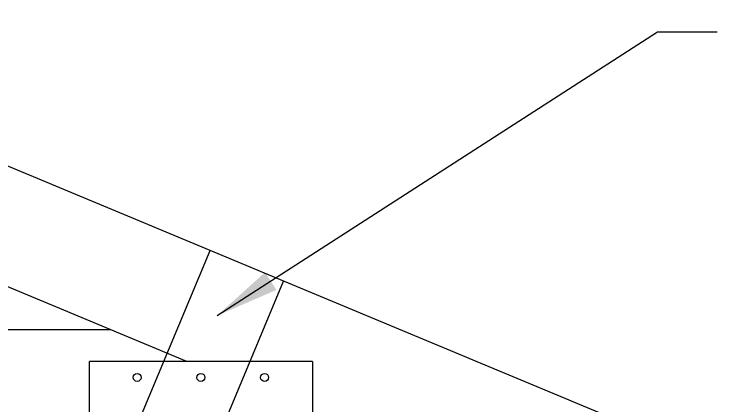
# Model space of a CAD drawing. Header units: inches. Extents: x -50 to 119, y -110 to 80.
# Drawn here: x -36.9 to -14.22, y -74.23 to -61.94 of the extents above; entities that cross this region are included whole.
import ezdxf

# ---------------------------------------------------------------- set-up
doc = ezdxf.new("R2010")
doc.units = ezdxf.units.IN
doc.header["$MEASUREMENT"] = 0
doc.layers.add('LAYER 5', color=5, linetype='Continuous')
doc.layers.add('LAYER 8', color=8, linetype='Continuous')
doc.styles.add('NOTES', font='simplex.shx', dxfattribs={"height": 1})
doc.dimstyles.new('DIM-16', dxfattribs={"dimscale": 16, "dimtxt": 0.09375, "dimasz": 0.125, "dimexe": 0.1875, "dimexo": 0.0625, "dimgap": 0.0625, "dimtad": 0, "dimtih": 1, "dimtoh": 1, "dimdec": 4, "dimzin": 3, "dimdsep": 46, "dimlunit": 4, "dimtxsty": 'NOTES', "dimcen": 0.0625, "dimclrt": 4, "dimadec": 0, "dimazin": 0, "dimtfac": 1, "dimtdec": 4, "dimtofl": 0, "dimtmove": 0, "dimatfit": 3, "dimfxl": 1, "dimfrac": 2, "dimtolj": 1, "dimtzin": 0, "dimarcsym": 0})

# ---------------------------------------------------------------- blocks, each defined once
blk = doc.blocks.new('A$C22584B8D')
at = {"layer": 'LAYER 5'}
for p, q in [((0, 7.75), (0, 10.25)), ((7, 10.25), (0, 10.25)), ((7, 10.25), (7, 7.75)), ((7, 7.75), (0, 7.75)), ((0.5, 7.75), (0.5, 2.625)), ((6.5, 7.75), (6.5, 2.625)), ((1.761, 7.25), (1.511, 7)), ((1.761, 7.25), (2.75, 7.25)), ((2.75, 7.25), (3, 7)), ((1.511, 5.5), (1.511, 7)), ((3, 5.5), (3, 7)), ((1.511, 5.5), (1.761, 5.25)), ((2.75, 5.25), (3, 5.5)), ((1.761, 5.25), (2.75, 5.25)), ((0.5, 2.625), (1.261, 2.625)), ((2.511, 2.375), (2.761, 2.625)), ((4.239, 2.625), (2.761, 2.625)), ((4.239, 2.625), (4.489, 2.375)), ((6.5, 2.625), (5.739, 2.625)), ((2.511, 2.375), (2.511, 1.25)), ((4.489, 2.375), (4.489, 1.25)), ((0.5, 2.125), (0.5, 1.5)), ((0.5, 2.125), (1.261, 2.125)), ((6.5, 2.125), (5.739, 2.125)), ((6.5, 2.125), (6.5, 1.5)), ((0.5, 1.5), (1.261, 1.5)), ((6.5, 1.5), (5.739, 1.5)), ((2.761, 1), (2.511, 1.25)), ((4.489, 1.25), (4.239, 1)), ((0.5, 1), (0.5, 0.5)), ((0.5, 1), (1.261, 1)), ((4.239, 1), (2.761, 1)), ((6.5, 1), (5.739, 1)), ((6.5, 1), (6.5, 0.5)), ((0.5, 0.5), (1, 0)), ((6.5, 0.5), (6, 0)), ((1, 0), (6, 0))]:
    blk.add_line(p, q, dxfattribs=at)
for centre in [(1.5, 9.75), (3.5, 9.75), (5.5, 9.75), (1.5, 8.25), (3.5, 8.25), (5.5, 8.25)]:
    blk.add_circle(centre, 0.125, dxfattribs=at)
for centre, start, end in [((1.261, 2.375), 270, 90), ((5.739, 2.375), 90, 270), ((1.261, 1.25), 270, 90), ((5.739, 1.25), 90, 270)]:
    blk.add_arc(centre, 0.25, start, end, dxfattribs=at)

msp = doc.modelspace()

# ---------------------------------------------------------------- linework, layer by layer
at = {"layer": 'LAYER 5'}
for p, q in [((-8.98177, -78.42934), (-48.54427, -61.94496)), ((-31.48174, -72.84601), (-48.54427, -65.73663)), ((-33.2526, -75.34601), (-30.75691, -69.35636)), ((-30.54427, -75.34601), (-28.44922, -70.3179)), ((-33.88174, -71.84601), (-48.54427, -71.84601))]:
    msp.add_line(p, q, dxfattribs=at)

# ---------------------------------------------------------------- block references
msp.add_blockref('A$C22584B8D', (-34.54427, -83.09601))

# ---------------------------------------------------------------- leaders
at = {"layer": 'LAYER 8'}
msp.add_leader([(-30.53292, -71.40313), (-16.70253, -62.48645), (-14.83734, -62.48645)], dimstyle='DIM-16', dxfattribs=at)

doc.saveas('drawing.dxf')
